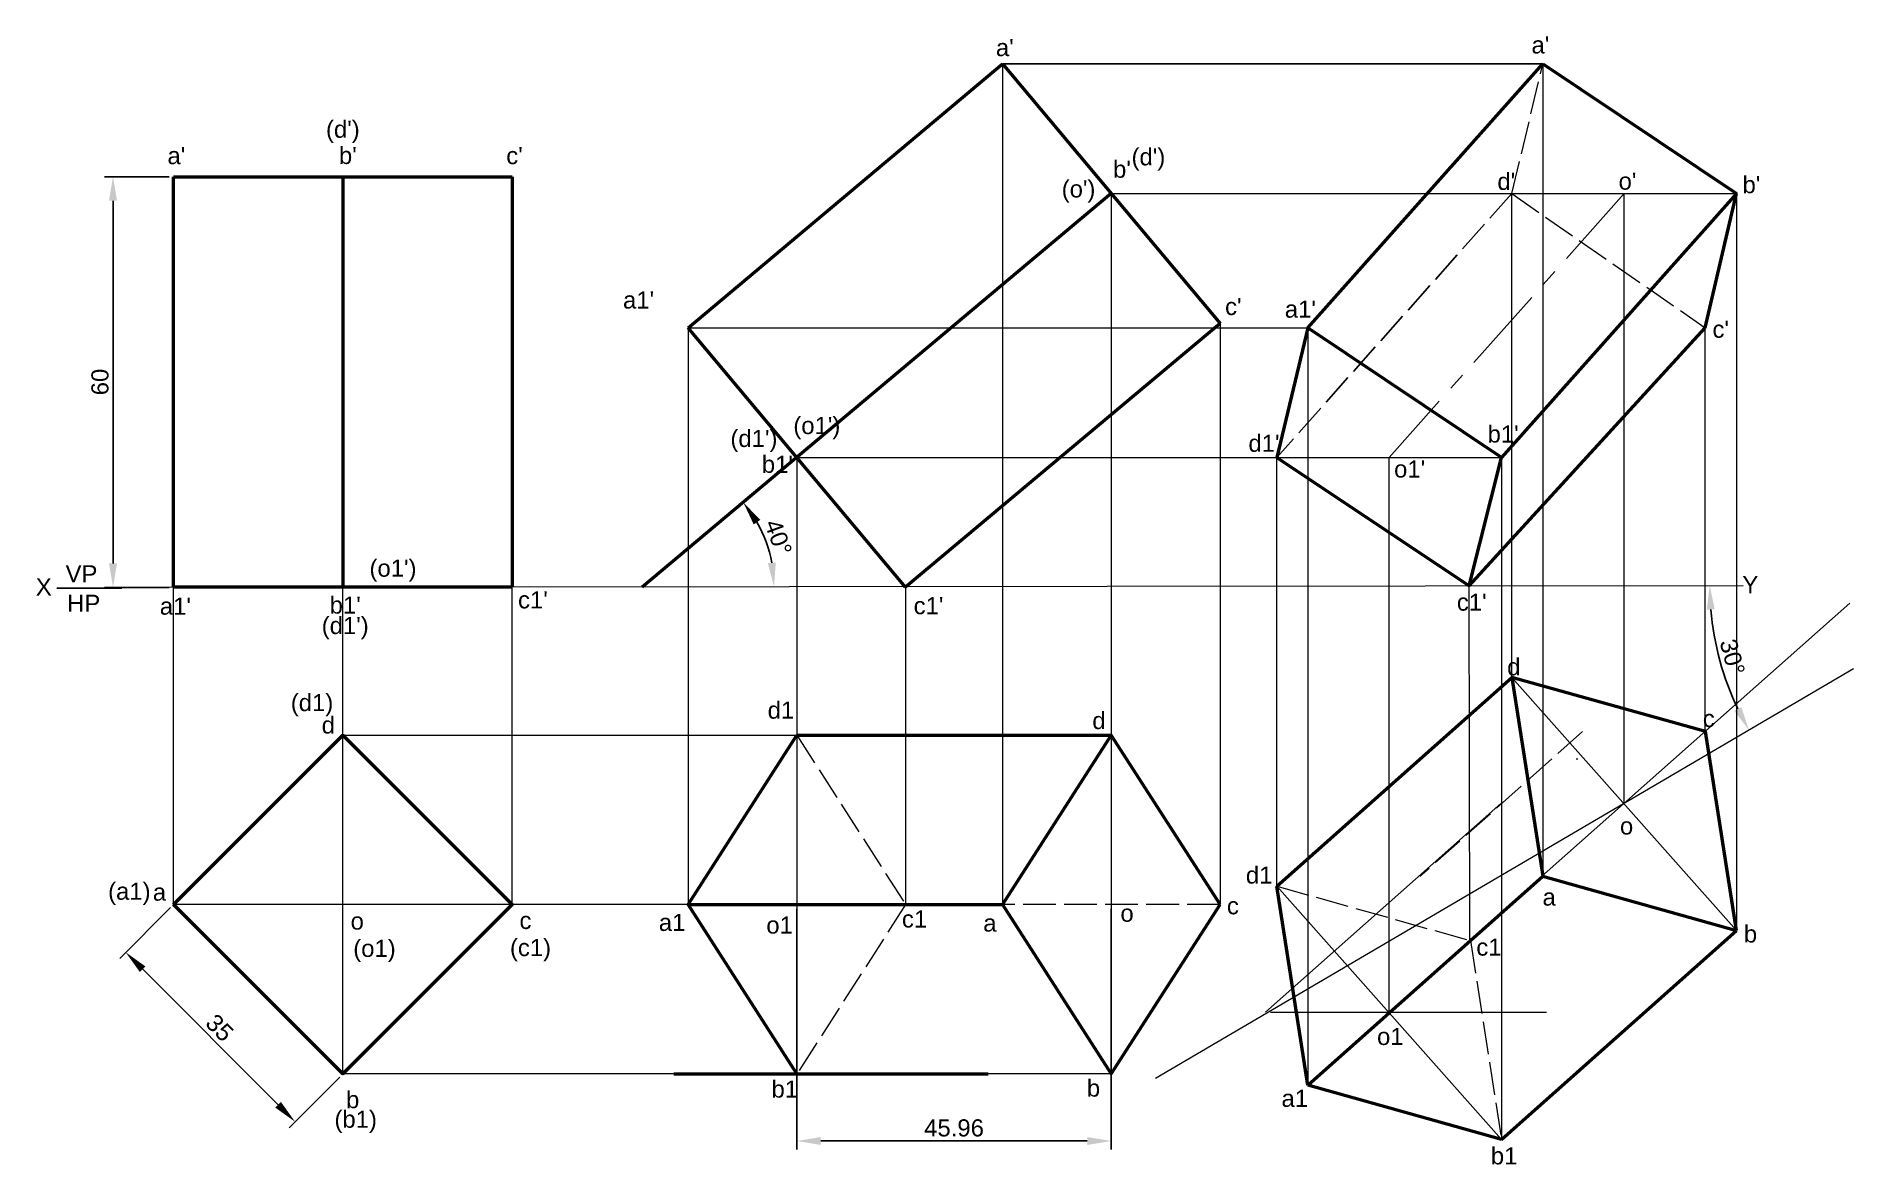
# Paper-space layout 'S_Sq.Pr2' of a CAD drawing. Header units: millimetres. Extents: x 4 to 270, y 8 to 173.
import ezdxf

# ---------------------------------------------------------------- set-up
doc = ezdxf.new("R2010")
doc.units = ezdxf.units.MM
doc.header["$LTSCALE"] = 0.4
doc.linetypes.add('ACAD_ISO02W100', pattern=[15, 12, -3])
doc.linetypes.add('CENTER', pattern=[50.8, 31.75, -6.35, 6.35, -6.35])
doc.styles.get("Standard").update_dxf_attribs({"font": 'arial.ttf'})
doc.dimstyles.new('ISO-25', dxfattribs={"dimtxt": 2.5, "dimasz": 3.5, "dimexe": 1.25, "dimexo": 0.625, "dimtad": 1, "dimdsep": 46, "dimtxsty": 'Standard', "dimcen": 2.5, "dimadec": 0, "dimazin": 3, "dimtfac": 1, "dimtmove": 0, "dimatfit": 3, "dimfxl": 1, "dimarcsym": 0})

# ---------------------------------------------------------------- blocks, each defined once
blk = doc.blocks.new('*D5')
at = {"color": 0, "lineweight": -2, "transparency": 16777216}
for p, q in [((115.16, 45.85), (115.16, 10.68)), ((161.12, 45.85), (161.12, 10.68)), ((118.66, 11.93), (157.62, 11.93))]:
    blk.add_line(p, q, dxfattribs=at)
at = {"color": 0, "transparency": 16777216}
for points in [[(118.66, 12.51), (118.66, 11.35), (115.16, 11.93)], [(157.62, 12.51), (157.62, 11.35), (161.12, 11.93)]]:
    blk.add_solid(points, dxfattribs=at)
at = {"layer": 'Defpoints', "color": 0, "transparency": 16777216}
for p in [(115.16, 46.47), (161.12, 46.47), (161.12, 11.93)]:
    blk.add_point(p, dxfattribs=at)
at = {"color": 0, "transparency": 16777216, "insert": (138.14, 13.83), "char_height": 2.5, "attachment_point": 5}
blk.add_mtext('45.96', dxfattribs=at)
blk = doc.blocks.new('*D6')
at = {"color": 0, "lineweight": -2, "transparency": 16777216}
for p, q in [((23.4, 152.83), (13.94, 152.83)), ((15.19, 149.33), (15.19, 96.33)), ((23.4, 92.83), (13.94, 92.83))]:
    blk.add_line(p, q, dxfattribs=at)
at = {"color": 0, "transparency": 16777216}
for points in [[(14.6, 149.33), (15.77, 149.33), (15.19, 152.83)], [(14.6, 96.33), (15.77, 96.33), (15.19, 92.83)]]:
    blk.add_solid(points, dxfattribs=at)
at = {"layer": 'Defpoints', "color": 0, "transparency": 16777216}
for p in [(24.03, 152.83), (15.19, 92.83), (24.03, 92.83)]:
    blk.add_point(p, dxfattribs=at)
at = {"color": 0, "transparency": 16777216, "insert": (13.29, 122.83), "char_height": 2.5, "attachment_point": 5, "rotation": 90}
blk.add_mtext('60', dxfattribs=at)
blk = doc.blocks.new('*D7')
at = {"color": 0, "lineweight": -2, "transparency": 16777216}
for p, q in [((23.59, 46.03), (16.17, 38.61)), ((39.33, 17.22), (19.53, 37.02)), ((48.33, 21.28), (40.92, 13.86))]:
    blk.add_line(p, q, dxfattribs=at)
at = {"color": 0, "transparency": 16777216}
for points in [[(19.94, 37.43), (19.11, 36.61), (17.05, 39.5)], [(39.74, 17.63), (38.91, 16.81), (41.8, 14.75)]]:
    blk.add_solid(points, dxfattribs=at)
at = {"layer": 'Defpoints', "color": 0, "transparency": 16777216}
for p in [(24.03, 46.47), (17.05, 39.5), (48.78, 21.72)]:
    blk.add_point(p, dxfattribs=at)
at = {"color": 0, "transparency": 16777216, "insert": (30.77, 28.47), "char_height": 2.5, "attachment_point": 5, "rotation": 315}
blk.add_mtext('35', dxfattribs=at)
blk = doc.blocks.new('*D8')
at = {"color": 0, "lineweight": -2, "transparency": 16777216}
blk.add_arc((92.65, 92.91), 19.17, 10.5402, 29.5224, dxfattribs=at)
at = {"color": 0, "transparency": 16777216}
for points in [[(108.85, 102.02), (109.81, 102.69), (107.34, 105.23)], [(112.08, 96.47), (110.92, 96.36), (111.82, 92.93)]]:
    blk.add_solid(points, dxfattribs=at)
at = {"layer": 'Defpoints', "color": 0, "transparency": 16777216}
for p in [(161.12, 150.36), (111.3, 97.34), (253.43, 93.09), (21.08, 92.83), (92.57, 92.83)]:
    blk.add_point(p, dxfattribs=at)
at = {"color": 0, "transparency": 16777216, "insert": (114.41, 100.84), "char_height": 2.5, "attachment_point": 5, "rotation": 290.0313}
blk.add_mtext('\\P40°', dxfattribs=at)
blk = doc.blocks.new('*D9')
at = {"color": 0, "linetype": 'ByBlock', "lineweight": -2, "transparency": 16777216}
blk.add_arc((290.46, 93.13), 41.84, 184.8568, 205.5962, dxfattribs=at)
at = {"color": 0, "linetype": 'ByBlock', "transparency": 16777216}
for points in [[(248.18, 89.56), (249.35, 89.61), (248.61, 93.08)], [(253.24, 75.32), (252.21, 74.78), (254.36, 71.96)]]:
    blk.add_solid(points, dxfattribs=at)
at = {"layer": 'Defpoints', "color": 0, "linetype": 'ByBlock', "transparency": 16777216}
for p in [(254.6, 93.09), (21.08, 92.83), (249.27, 85.74), (269.66, 80.93), (167.61, 21.08)]:
    blk.add_point(p, dxfattribs=at)
at = {"color": 0, "linetype": 'ByBlock', "transparency": 16777216, "insert": (251.92, 82.64), "char_height": 2.5, "attachment_point": 5, "rotation": 285.2265}
blk.add_mtext('30°', dxfattribs=at)

psp = doc.layouts.new('S_Sq.Pr2')

# ---------------------------------------------------------------- linework, layer by layer
at = {"lineweight": 50}
for p, q in [((99.251, 130.752), (145.214, 169.319)), ((145.214, 169.319), (177.03, 131.402)), ((189.861, 130.752), (224.222, 169.319)), ((224.222, 169.319), (252.552, 150.361)), ((24.027, 92.835), (24.027, 152.835)), ((24.027, 152.835), (73.525, 152.835)), ((48.776, 152.835), (48.776, 92.835)), ((73.525, 152.835), (73.525, 92.835)), ((161.122, 150.361), (92.566, 92.835)), ((252.552, 150.361), (218.191, 111.793)), ((247.949, 130.752), (252.552, 150.361)), ((131.068, 92.835), (99.251, 130.752)), ((177.03, 131.402), (131.068, 92.835)), ((189.861, 130.752), (185.317, 111.793)), ((218.191, 111.793), (189.861, 130.752)), ((213.471, 93.042), (247.949, 130.752)), ((185.317, 111.793), (213.471, 93.042)), ((213.471, 93.042), (218.191, 111.793)), ((73.525, 92.835), (24.027, 92.835)), ((185.317, 49.153), (219.678, 79.68)), ((219.678, 79.68), (224.222, 50.613)), ((248.008, 71.744), (219.678, 79.68)), ((252.552, 42.676), (248.008, 71.744)), ((99.251, 46.472), (115.16, 71.221)), ((115.16, 71.221), (161.122, 71.22)), ((161.122, 71.221), (145.214, 46.472)), ((177.03, 46.472), (161.122, 71.221)), ((189.861, 20.086), (224.222, 50.613)), ((224.222, 50.613), (252.552, 42.676)), ((189.861, 20.086), (185.317, 49.153)), ((115.16, 21.723), (99.251, 46.472)), ((99.251, 46.472), (145.214, 46.472)), ((99.623, 46.471), (127.226, 46.471)), ((145.214, 46.472), (161.122, 21.723)), ((161.122, 21.723), (177.03, 46.472)), ((218.191, 12.15), (252.552, 42.676)), ((97.171, 21.723), (143.133, 21.722)), ((218.191, 12.15), (189.861, 20.086))]:
    psp.add_line(p, q, dxfattribs=at)
at = {"lineweight": 15}
for p, q in [((145.214, 169.319), (145.214, 46.472)), ((224.222, 169.319), (224.206, 50.716)), ((48.776, 21.723), (48.776, 152.835)), ((161.122, 150.361), (161.122, 21.723)), ((161.122, 150.361), (252.552, 150.361)), ((219.678, 79.68), (219.678, 150.361)), ((236.115, 61.178), (236.115, 150.361)), ((252.552, 150.361), (252.552, 42.676)), ((99.251, 130.752), (99.251, 46.472)), ((99.251, 130.752), (189.861, 130.752)), ((177.03, 131.402), (177.03, 46.472)), ((189.861, 130.752), (189.861, 20.086)), ((247.949, 71.76), (247.949, 130.752)), ((115.16, 111.793), (115.16, 21.723)), ((115.16, 111.793), (218.191, 111.793)), ((185.317, 49.153), (185.317, 111.793)), ((201.754, 30.651), (201.754, 111.793)), ((218.191, 111.793), (218.191, 12.15)), ((21.078, 92.832), (253.523, 93.086)), ((213.528, 41.25), (213.471, 93.042)), ((24.027, 46.472), (24.027, 92.835)), ((73.525, 46.472), (73.525, 92.835)), ((131.068, 92.835), (131.068, 46.472)), ((201.673, 30.743), (269.083, 90.494)), ((269.656, 80.928), (167.608, 21.079)), ((219.678, 79.68), (252.552, 42.676)), ((48.776, 71.221), (145.214, 71.221)), ((185.317, 49.153), (218.191, 12.15)), ((145.214, 46.472), (24.027, 46.472)), ((184.389, 30.743), (224.754, 30.743)), ((161.122, 21.723), (48.776, 21.723))]:
    psp.add_line(p, q, dxfattribs=at)
for p, q in [((145.214, 169.319), (224.222, 169.319)), ((16.474, 92.696), (6.973, 92.696)), ((115.531, 71.22), (143.134, 71.22)), ((183.684, 30.743), (218.078, 61.229)), ((115.531, 21.722), (143.133, 21.722))]:
    psp.add_line(p, q)
at = {"linetype": 'ACAD_ISO02W100', "lineweight": 15}
for p, q in [((219.678, 150.361), (224.222, 169.319)), ((219.678, 150.361), (247.949, 130.752)), ((115.16, 71.221), (131.068, 46.472)), ((185.317, 49.153), (213.647, 41.217)), ((131.068, 46.472), (115.16, 21.723)), ((177.03, 46.472), (145.214, 46.472)), ((213.647, 41.217), (218.191, 12.15))]:
    psp.add_line(p, q, dxfattribs=at)
at = {"linetype": 'ACAD_ISO02W100'}
for p, q in [((219.678, 150.361), (185.317, 111.793)), ((230.019, 71.744), (206.234, 50.613))]:
    psp.add_line(p, q, dxfattribs=at)
at = {"linetype": 'CENTER', "lineweight": 15}
psp.add_line((236.115, 150.361), (201.754, 111.793), dxfattribs=at)
at = {"lineweight": 50}
psp.add_lwpolyline([(24.027, 46.472), (48.776, 71.221), (73.525, 46.472), (48.776, 21.723)], close=True, dxfattribs=at)
psp.add_point((229.224, 67.765))

# ---------------------------------------------------------------- texts
at = {"char_height": 2.5, "attachment_point": 1}
for s, width, insert in [("a'", 6.10717, (144.258, 172.947)), ("a'", 3.49445, (222.562, 173.338)), ("(d')", 7.63458, (46.322, 161.018)), ("a'", 5.32138, (23.148, 157.161)), ("b'", 5.13599, (48.215, 157.183)), ("c'", 2.91502, (72.679, 157.16)), ("(d')", 2.17162, (164.088, 156.989)), ("b'", 1.64338, (161.388, 155.171)), ("(o')", 4.36767, (153.875, 152.298)), ("d'", 4.84066, (217.571, 153.4)), ("o'", 2.64751, (235.289, 153.438)), ("b'", 2.85117, (253.408, 152.921)), ("a1'", 6.83421, (89.744, 136.069)), ("c'", 2.3477, (177.763, 135.115)), ("a1'", 2.85074, (186.494, 134.736)), ("c'", 2.04029, (249.015, 131.798)), ("(o1')", 3.34405, (114.644, 117.728)), ("(d1')", 2.58073, (105.448, 115.839)), ("d1'", 4.33311, (181.174, 115.13)), ("b1'", 4.38243, (216.138, 116.484)), ("b1'", 3.13979, (110.038, 112.061)), ("o1'", 3.76126, (202.472, 111.374)), ('VP', 5.22642, (8.254, 96.061)), ("(o1')", 6.80994, (52.682, 96.887)), ('X', 3.56723, (3.902, 94.131)), ('Y', 4.48406, (253.386, 94.476)), ('HP', 5.55825, (8.473, 91.752)), ("a1'", 5.80304, (22.031, 91.332)), ("b1'", 2.80924, (46.86, 91.491)), ("c1'", 4.79224, (74.398, 92.251)), ("c1'", 2.4326, (132.236, 91.402)), ("c1'", 3.53259, (211.646, 91.922)), ("(d1')", 3.74566, (45.696, 88.503)), ('d', 2.55587, (219.003, 82.466)), ('(d1)', 4.05359, (41.179, 77.242)), ('d1', 4.27078, (110.889, 76.139)), ('d', 3.56677, (158.352, 74.612)), ('d', 4.85574, (45.69, 73.964)), ('c', 2.36183, (247.604, 74.913)), ('o', 1.18552, (235.487, 59.212)), ('d1', 3.28231, (180.805, 52.039)), ('(a1)', 3.7982, (14.47, 49.677)), ('a', 4.30091, (21.01, 49.546)), ('a', 2.44655, (224.173, 48.825)), ('c1', 5.04258, (130.523, 45.625)), ('o', 4.53077, (162.461, 46.472)), ('c', 2.23067, (178.032, 47.553)), ('o', 2.44249, (49.918, 45.321)), ('c', 1.84325, (74.613, 45.406)), ('a1', 3.37397, (94.982, 45.123)), ('o1', 2.79558, (110.695, 44.738)), ('a', 2.89198, (142.41, 45.027)), ('b', 3.513, (253.6, 43.435)), ('(o1)', 3.16414, (50.307, 41.327)), ('(c1)', 4.1892, (73.216, 41.444)), ('c1', 4.29171, (214.492, 41.514)), ('o1', 2.65, (199.98, 28.459)), ('b', 3.21688, (49.259, 19.222)), ('b1', 1.75832, (111.453, 20.769)), ('b', 3.35589, (157.555, 20.912)), ('a1', 2.9228, (186.01, 19.413)), ('(b1)', 3.66367, (47.562, 16.365)), ('b1', 3.92743, (216.614, 11.012))]:
    psp.add_mtext_dynamic_manual_height_columns(s, width=width, gutter_width=12.5, heights=[0], dxfattribs=dict(at, insert=insert))

# ---------------------------------------------------------------- dimensions: what is measured, and where the dimension line sits
dim = psp.add_linear_dim(base=(15.187, 92.835), p1=(24.027, 152.835), p2=(24.027, 92.835), angle=90, dimstyle='ISO-25')
dim.commit()
dim.dimension.update_dxf_attribs({"geometry": '*D6', "text_midpoint": (13.286, 122.835)})
dim = psp.add_angular_dim_2l(base=(111.301, 97.343), line1=((21.078, 92.832), (253.427, 93.085)), line2=((161.122, 150.361), (92.566, 92.835)), text='\\P<>', dimstyle='ISO-25')
dim.commit()
dim.dimension.update_dxf_attribs({"geometry": '*D8', "text_midpoint": (114.405, 100.84)})
at = {"linetype": 'ByBlock'}
dim = psp.add_angular_dim_2l(base=(249.272, 85.737), line1=((269.656, 80.928), (167.608, 21.079)), line2=((21.078, 92.832), (254.6, 93.087)), dimstyle='ISO-25', dxfattribs=at)
dim.commit()
dim.dimension.update_dxf_attribs({"geometry": '*D9', "text_midpoint": (251.919, 82.637)})
dim = psp.add_aligned_dim(p1=(48.776, 21.723), p2=(24.027, 46.472), distance=9.865, dimstyle='ISO-25')
dim.commit()
dim.dimension.update_dxf_attribs({"geometry": '*D7', "text_midpoint": (30.771, 28.467)})
dim = psp.add_linear_dim(base=(161.122, 11.93), p1=(115.16, 46.472), p2=(161.122, 46.471), dimstyle='ISO-25')
dim.commit()
dim.dimension.update_dxf_attribs({"geometry": '*D5', "text_midpoint": (138.141, 13.832)})

doc.saveas('drawing.dxf')
